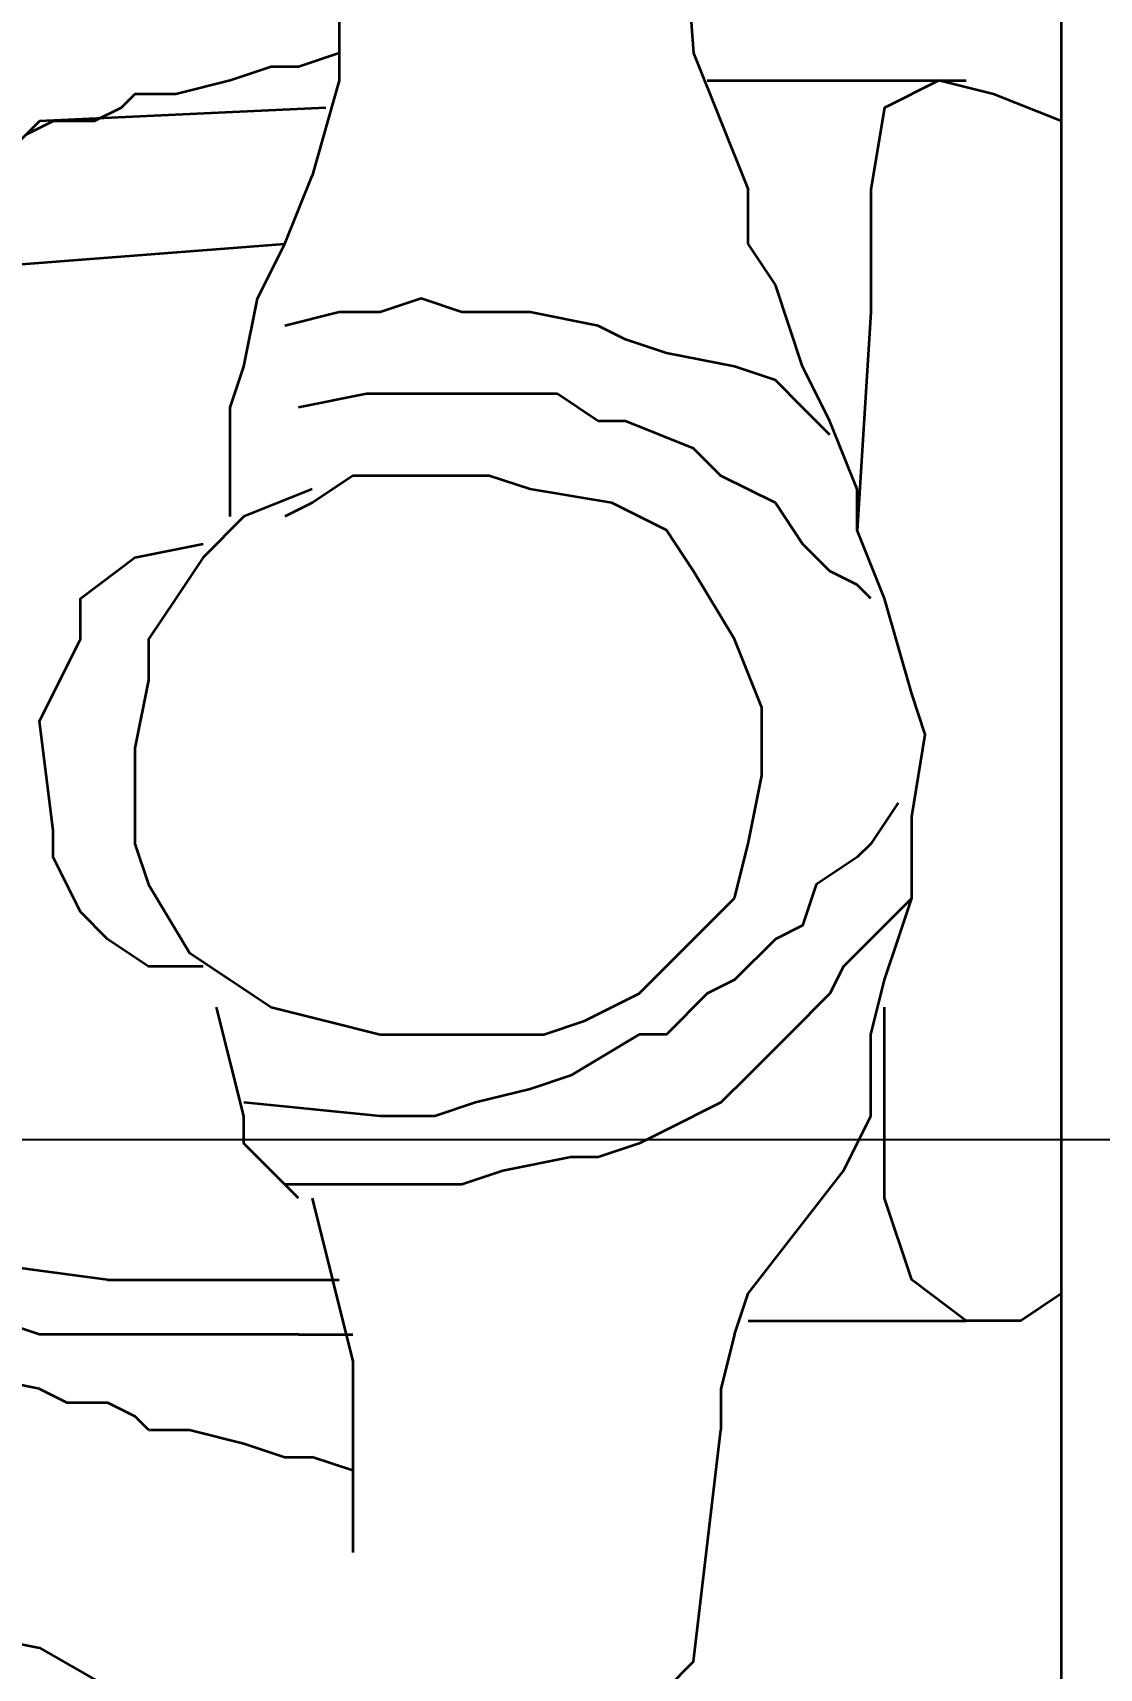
# Model space of a CAD drawing. Header units: millimetres. Extents: x -383313 to -161684, y -117025 to 99224.
# Drawn here: x -346147 to -345636, y -4311 to -3527 of the extents above; entities that cross this region are included whole.
import ezdxf

# ---------------------------------------------------------------- set-up
doc = ezdxf.new("R2010")
doc.units = ezdxf.units.MM
doc.header["$MEASUREMENT"] = 0
doc.layers.get('Defpoints').update_dxf_attribs({"color": 31})
for name, color, linetype in [('001__КОНСТРУКТИВ__размеры внутр.', 7, 'Continuous'), ('layer 1', 7, 'Continuous'), ('Робот', 30, 'Continuous')]:
    doc.layers.add(name, color=color, linetype=linetype)
doc.styles.add('PSTUDIO', font='arial.ttf')
doc.dimstyles.new('PS_TICK', dxfattribs={"dimscale": 100, "dimtxt": 2.5, "dimasz": 1, "dimexe": 2, "dimexo": 2, "dimgap": 1, "dimtad": 1, "dimdec": 0, "dimzin": 0, "dimdsep": 46, "dimtxsty": 'PSTUDIO', "dimblk": 'ARCHTICK', "dimcen": 2, "dimdle": 1.5, "dimse1": 1, "dimse2": 1, "dimadec": 0, "dimazin": 0, "dimtfac": 1, "dimtdec": 0, "dimtix": 1, "dimtmove": 1, "dimatfit": 3, "dimldrblk": 'ARCHTICK', "dimfxl": 1, "dimtolj": 1, "dimtzin": 0, "dimarcsym": 0})
doc.dimstyles.get("Standard").update_dxf_attribs({"dimtxt": 0.18, "dimasz": 0.18, "dimexe": 0.18, "dimexo": 0.0625, "dimgap": 0.09, "dimtad": 0, "dimtih": 1, "dimtoh": 1, "dimdec": 4, "dimzin": 0, "dimdsep": 46, "dimtxsty": 'Standard', "dimcen": 0.09, "dimadec": 0, "dimazin": 0, "dimtfac": 1, "dimtdec": 4, "dimtofl": 0, "dimtmove": 0, "dimatfit": 3, "dimfxl": 1, "dimtolj": 1, "dimtzin": 0, "dimarcsym": 0})

# ---------------------------------------------------------------- blocks, each defined once
blk = doc.blocks.new('_ArchTick')
at = {"color": 0, "linetype": 'ByBlock', "const_width": 0.15}
blk.add_lwpolyline([(-0.5, -0.5), (0.5, 0.5)], dxfattribs=at)
blk = doc.blocks.new('*D267')
at = {"layer": '001__КОНСТРУКТИВ__размеры внутр.', "color": 0, "lineweight": -2, "ltscale": 100, "transparency": 16777216}
for p, q in [((-349188.38, -1822.52), (-349188.38, -4257.72)), ((-344174, -2819.4), (-344174, -4257.72)), ((-349338.38, -4057.72), (-344024, -4057.72))]:
    blk.add_line(p, q, dxfattribs=at)
at = {"layer": 'Defpoints', "color": 0, "ltscale": 100, "transparency": 16777216}
for p in [(-349188.38, -1622.52), (-344174, -2619.4), (-344174, -4057.72)]:
    blk.add_point(p, dxfattribs=at)
at = {"layer": '001__КОНСТРУКТИВ__размеры внутр.', "color": 0, "lineweight": -2, "ltscale": 100, "transparency": 16777216, "xscale": 100, "yscale": 100, "zscale": 100, "rotation": 180}
blk.add_blockref('_ArchTick', (-349188.38, -4057.72), dxfattribs=at)
at = {"layer": '001__КОНСТРУКТИВ__размеры внутр.', "color": 0, "lineweight": -2, "ltscale": 100, "transparency": 16777216, "xscale": 100, "yscale": 100, "zscale": 100}
blk.add_blockref('_ArchTick', (-344174, -4057.72), dxfattribs=at)
at = {"layer": '001__КОНСТРУКТИВ__размеры внутр.', "color": 0, "ltscale": 100, "transparency": 16777216, "insert": (-346681.19, -3830.08), "char_height": 250, "attachment_point": 5, "style": 'PSTUDIO'}
blk.add_mtext('\\A1;5014', dxfattribs=at)
blk = doc.blocks.new('A$C57BD607D')
at = {"layer": 'layer 1', "color": 5, "lineweight": 35}
for points in [[(1156.86, 2555.55), (1156.86, 2555.55), (52.29, 2555.55), (52.29, 2555.55)], [(313.73, 2385.62), (313.73, 2385.62), (313.73, 2509.8), (313.73, 2509.8)], [(908.5, 2405.23), (908.5, 2405.23), (908.5, 2509.8), (908.5, 2509.8)], [(705.88, 2483.66), (705.88, 2483.66), (666.67, 2483.66), (666.67, 2483.66)], [(660.14, 2477.12), (660.14, 2477.12), (679.74, 2464.05), (679.74, 2464.05)], [(679.74, 2464.05), (679.74, 2464.05), (686.27, 2457.51), (686.27, 2457.51)], [(836.61, 2450.98), (836.61, 2450.98), (810.46, 2464.05), (810.46, 2464.05)], [(483.67, 2444.44), (483.67, 2444.44), (470.59, 2431.36), (470.59, 2431.36)], [(470.59, 2431.36), (470.59, 2431.36), (457.52, 2418.3), (457.52, 2418.3)], [(771.24, 2424.83), (771.24, 2424.83), (790.85, 2405.23), (790.85, 2405.23)], [(411.76, 2418.3), (411.76, 2418.3), (392.16, 2405.23), (392.16, 2405.23)], [(516.34, 2418.3), (516.34, 2418.3), (503.27, 2392.16), (503.27, 2392.16)], [(725.49, 2418.3), (725.49, 2418.3), (745.1, 2398.69), (745.1, 2398.69)], [(392.16, 2405.23), (392.16, 2405.23), (366.02, 2405.23), (366.02, 2405.23)], [(503.27, 2392.16), (503.27, 2392.16), (490.2, 2379.08), (490.2, 2379.08)], [(915.04, 2398.69), (915.04, 2398.69), (941.18, 2392.16), (941.18, 2392.16)], [(941.18, 2392.16), (941.18, 2392.16), (960.78, 2392.16), (960.78, 2392.16)], [(490.2, 2379.08), (490.2, 2379.08), (477.13, 2346.4), (477.13, 2346.4)], [(477.13, 2346.4), (477.13, 2346.4), (477.13, 2333.33), (477.13, 2333.33)], [(771.24, 2352.93), (771.24, 2352.93), (790.85, 2320.26), (790.85, 2320.26)], [(516.34, 2339.86), (516.34, 2339.86), (509.8, 2300.65), (509.8, 2300.65)], [(431.37, 2333.33), (431.37, 2333.33), (424.84, 2300.65), (424.84, 2300.65)], [(477.13, 2333.33), (477.13, 2333.33), (464.06, 2313.73), (464.06, 2313.73)], [(771.24, 2307.19), (771.24, 2307.19), (764.71, 2326.79), (764.71, 2326.79)], [(830.07, 2320.26), (830.07, 2320.26), (836.61, 2287.58), (836.61, 2287.58)], [(843.14, 2241.82), (843.14, 2241.82), (843.14, 2183), (843.14, 2183)], [(810.46, 2228.76), (810.46, 2228.76), (803.92, 2163.39), (803.92, 2163.39)], [(915.04, 2189.54), (915.04, 2189.54), (915.04, 2215.69), (915.04, 2215.69)], [(960.78, 2215.69), (960.78, 2215.69), (980.39, 2215.69), (980.39, 2215.69)], [(980.39, 2215.69), (980.39, 2215.69), (973.86, 2196.08), (973.86, 2196.08)], [(980.39, 2215.69), (980.39, 2215.69), (1019.61, 2215.69), (1019.61, 2215.69)], [(261.44, 2209.15), (261.44, 2209.15), (300.66, 2209.15), (300.66, 2209.15)], [(300.66, 2209.15), (300.66, 2209.15), (307.19, 2189.54), (307.19, 2189.54)], [(888.89, 2098.04), (888.89, 2098.04), (888.89, 2209.15), (888.89, 2209.15)], [(326.8, 2202.61), (326.8, 2202.61), (333.33, 2065.35), (333.33, 2065.35)], [(392.16, 2183), (392.16, 2183), (359.48, 2196.08), (359.48, 2196.08)], [(849.68, 2189.54), (849.68, 2189.54), (836.61, 2176.47), (836.61, 2176.47)], [(405.23, 2013.07), (405.23, 2013.07), (392.16, 2183), (392.16, 2183)], [(418.3, 2169.93), (418.3, 2169.93), (392.16, 2183), (392.16, 2183)], [(503.27, 2156.86), (503.27, 2156.86), (470.59, 2156.86), (470.59, 2156.86)], [(522.88, 2156.86), (522.88, 2156.86), (503.27, 2156.86), (503.27, 2156.86)], [(679.74, 2111.11), (679.74, 2111.11), (699.35, 2117.65), (699.35, 2117.65)], [(960.78, 2117.65), (960.78, 2117.65), (954.25, 2111.11), (954.25, 2111.11)], [(686.27, 2071.89), (686.27, 2071.89), (673.21, 2071.89), (673.21, 2071.89)], [(333.33, 2065.35), (333.33, 2065.35), (379.09, 2019.61), (379.09, 2019.61)], [(941.18, 2065.35), (941.18, 2065.35), (934.65, 2032.68), (934.65, 2032.68)]]:
    blk.add_open_spline(points, degree=3, dxfattribs=at)
for points, knots in [([(333.33, 2555.55), (333.33, 2555.55), (320.26, 2522.87), (320.26, 2522.87), (320.26, 2522.87), (320.26, 2522.87), (313.73, 2496.73), (313.73, 2496.73), (313.73, 2496.73), (313.73, 2496.73), (326.8, 2470.59), (326.8, 2470.59), (326.8, 2470.59), (326.8, 2470.59), (366.02, 2464.05), (366.02, 2464.05), (366.02, 2464.05), (366.02, 2464.05), (424.84, 2464.05), (424.84, 2464.05), (424.84, 2464.05), (424.84, 2464.05), (529.41, 2457.51), (529.41, 2457.51)], [0, 0, 0, 0, 0.166667, 0.166667, 0.166667, 0.166667, 0.333333, 0.333333, 0.333333, 0.333333, 0.5, 0.5, 0.5, 0.5, 0.666667, 0.666667, 0.666667, 0.666667, 0.833333, 0.833333, 0.833333, 0.833333, 1, 1, 1, 1]), ([(895.43, 2555.55), (895.43, 2555.55), (908.5, 2535.94), (908.5, 2535.94), (908.5, 2535.94), (908.5, 2535.94), (908.5, 2509.8), (908.5, 2509.8), (908.5, 2509.8), (908.5, 2509.8), (888.89, 2483.66), (888.89, 2483.66), (888.89, 2483.66), (888.89, 2483.66), (849.68, 2470.59), (849.68, 2470.59), (849.68, 2470.59), (849.68, 2470.59), (758.18, 2470.59), (758.18, 2470.59)], [0, 0, 0, 0, 0.2, 0.2, 0.2, 0.2, 0.4, 0.4, 0.4, 0.4, 0.6, 0.6, 0.6, 0.6, 0.8, 0.8, 0.8, 0.8, 1, 1, 1, 1]), ([(666.67, 2483.66), (666.67, 2483.66), (627.45, 2490.2), (627.45, 2490.2), (627.45, 2490.2), (627.45, 2490.2), (607.84, 2483.66), (607.84, 2483.66), (607.84, 2483.66), (607.84, 2483.66), (562.1, 2470.59), (562.1, 2470.59), (562.1, 2470.59), (562.1, 2470.59), (529.41, 2457.51), (529.41, 2457.51), (529.41, 2457.51), (529.41, 2457.51), (509.8, 2457.51), (509.8, 2457.51)], [0, 0, 0, 0, 0.2, 0.2, 0.2, 0.2, 0.4, 0.4, 0.4, 0.4, 0.6, 0.6, 0.6, 0.6, 0.8, 0.8, 0.8, 0.8, 1, 1, 1, 1]), ([(705.88, 2483.66), (705.88, 2483.66), (712.42, 2477.12), (712.42, 2477.12), (712.42, 2477.12), (712.42, 2477.12), (725.49, 2464.05), (725.49, 2464.05), (725.49, 2464.05), (725.49, 2464.05), (738.57, 2450.98), (738.57, 2450.98), (738.57, 2450.98), (738.57, 2450.98), (751.64, 2444.44), (751.64, 2444.44), (751.64, 2444.44), (751.64, 2444.44), (771.24, 2424.83), (771.24, 2424.83)], [0, 0, 0, 0, 0.2, 0.2, 0.2, 0.2, 0.4, 0.4, 0.4, 0.4, 0.6, 0.6, 0.6, 0.6, 0.8, 0.8, 0.8, 0.8, 1, 1, 1, 1]), ([(810.46, 2464.05), (810.46, 2464.05), (771.24, 2464.05), (771.24, 2464.05), (771.24, 2464.05), (771.24, 2464.05), (745.1, 2470.59), (745.1, 2470.59), (745.1, 2470.59), (745.1, 2470.59), (725.49, 2477.12), (725.49, 2477.12), (725.49, 2477.12), (725.49, 2477.12), (705.88, 2483.66), (705.88, 2483.66)], [0, 0, 0, 0, 0.25, 0.25, 0.25, 0.25, 0.5, 0.5, 0.5, 0.5, 0.75, 0.75, 0.75, 0.75, 1, 1, 1, 1]), ([(562.1, 2464.05), (562.1, 2464.05), (555.56, 2457.51), (555.56, 2457.51), (555.56, 2457.51), (555.56, 2457.51), (549.02, 2444.44), (549.02, 2444.44), (549.02, 2444.44), (549.02, 2444.44), (535.95, 2431.36), (535.95, 2431.36), (535.95, 2431.36), (535.95, 2431.36), (516.34, 2418.3), (516.34, 2418.3)], [0, 0, 0, 0, 0.25, 0.25, 0.25, 0.25, 0.5, 0.5, 0.5, 0.5, 0.75, 0.75, 0.75, 0.75, 1, 1, 1, 1]), ([(509.8, 2457.51), (509.8, 2457.51), (477.13, 2444.44), (477.13, 2444.44), (477.13, 2444.44), (477.13, 2444.44), (450.98, 2431.36), (450.98, 2431.36), (450.98, 2431.36), (450.98, 2431.36), (411.76, 2418.3), (411.76, 2418.3)], [0, 0, 0, 0, 0.333333, 0.333333, 0.333333, 0.333333, 0.666667, 0.666667, 0.666667, 0.666667, 1, 1, 1, 1]), ([(686.27, 2457.51), (686.27, 2457.51), (699.35, 2437.9), (699.35, 2437.9), (699.35, 2437.9), (699.35, 2437.9), (718.96, 2431.36), (718.96, 2431.36), (718.96, 2431.36), (718.96, 2431.36), (725.49, 2418.3), (725.49, 2418.3)], [0, 0, 0, 0, 0.333333, 0.333333, 0.333333, 0.333333, 0.666667, 0.666667, 0.666667, 0.666667, 1, 1, 1, 1]), ([(915.04, 2398.69), (915.04, 2398.69), (895.43, 2405.23), (895.43, 2405.23), (895.43, 2405.23), (895.43, 2405.23), (836.61, 2450.98), (836.61, 2450.98)], [0, 0, 0, 0, 0.5, 0.5, 0.5, 0.5, 1, 1, 1, 1]), ([(457.52, 2418.3), (457.52, 2418.3), (450.98, 2398.69), (450.98, 2398.69), (450.98, 2398.69), (450.98, 2398.69), (444.45, 2366.01), (444.45, 2366.01), (444.45, 2366.01), (444.45, 2366.01), (437.91, 2346.4), (437.91, 2346.4), (437.91, 2346.4), (437.91, 2346.4), (431.37, 2333.33), (431.37, 2333.33)], [0, 0, 0, 0, 0.25, 0.25, 0.25, 0.25, 0.5, 0.5, 0.5, 0.5, 0.75, 0.75, 0.75, 0.75, 1, 1, 1, 1]), ([(705.88, 2398.69), (705.88, 2398.69), (679.74, 2405.23), (679.74, 2405.23), (679.74, 2405.23), (679.74, 2405.23), (647.06, 2411.76), (647.06, 2411.76), (647.06, 2411.76), (647.06, 2411.76), (614.38, 2411.76), (614.38, 2411.76), (614.38, 2411.76), (614.38, 2411.76), (581.7, 2398.69), (581.7, 2398.69), (581.7, 2398.69), (581.7, 2398.69), (549.02, 2379.08), (549.02, 2379.08), (549.02, 2379.08), (549.02, 2379.08), (529.41, 2366.01), (529.41, 2366.01), (529.41, 2366.01), (529.41, 2366.01), (516.34, 2339.86), (516.34, 2339.86)], [0, 0, 0, 0, 0.142857, 0.142857, 0.142857, 0.142857, 0.285714, 0.285714, 0.285714, 0.285714, 0.428571, 0.428571, 0.428571, 0.428571, 0.571429, 0.571429, 0.571429, 0.571429, 0.714286, 0.714286, 0.714286, 0.714286, 0.857143, 0.857143, 0.857143, 0.857143, 1, 1, 1, 1]), ([(215.69, 2372.55), (215.69, 2372.55), (300.66, 2379.08), (300.66, 2379.08), (300.66, 2379.08), (300.66, 2379.08), (366.02, 2405.23), (366.02, 2405.23)], [0, 0, 0, 0, 0.5, 0.5, 0.5, 0.5, 1, 1, 1, 1]), ([(790.85, 2405.23), (790.85, 2405.23), (803.92, 2392.16), (803.92, 2392.16), (803.92, 2392.16), (803.92, 2392.16), (817, 2366.01), (817, 2366.01), (817, 2366.01), (817, 2366.01), (823.53, 2352.93), (823.53, 2352.93), (823.53, 2352.93), (823.53, 2352.93), (830.07, 2333.33), (830.07, 2333.33), (830.07, 2333.33), (830.07, 2333.33), (830.07, 2320.26), (830.07, 2320.26)], [0, 0, 0, 0, 0.2, 0.2, 0.2, 0.2, 0.4, 0.4, 0.4, 0.4, 0.6, 0.6, 0.6, 0.6, 0.8, 0.8, 0.8, 0.8, 1, 1, 1, 1]), ([(764.71, 2326.79), (764.71, 2326.79), (751.64, 2352.93), (751.64, 2352.93), (751.64, 2352.93), (751.64, 2352.93), (725.49, 2379.08), (725.49, 2379.08), (725.49, 2379.08), (725.49, 2379.08), (705.88, 2398.69), (705.88, 2398.69)], [0, 0, 0, 0, 0.333333, 0.333333, 0.333333, 0.333333, 0.666667, 0.666667, 0.666667, 0.666667, 1, 1, 1, 1]), ([(745.1, 2398.69), (745.1, 2398.69), (751.64, 2385.62), (751.64, 2385.62), (751.64, 2385.62), (751.64, 2385.62), (771.24, 2366.01), (771.24, 2366.01), (771.24, 2366.01), (771.24, 2366.01), (771.24, 2352.93), (771.24, 2352.93)], [0, 0, 0, 0, 0.333333, 0.333333, 0.333333, 0.333333, 0.666667, 0.666667, 0.666667, 0.666667, 1, 1, 1, 1]), ([(1084.97, 2366.01), (1084.97, 2366.01), (1071.9, 2379.08), (1071.9, 2379.08), (1071.9, 2379.08), (1071.9, 2379.08), (960.78, 2392.16), (960.78, 2392.16)], [0, 0, 0, 0, 0.5, 0.5, 0.5, 0.5, 1, 1, 1, 1]), ([(464.06, 2313.73), (464.06, 2313.73), (464.06, 2222.22), (464.06, 2222.22), (464.06, 2222.22), (464.06, 2222.22), (470.59, 2189.54), (470.59, 2189.54)], [0, 0, 0, 0, 0.5, 0.5, 0.5, 0.5, 1, 1, 1, 1]), ([(790.85, 2320.26), (790.85, 2320.26), (797.39, 2300.65), (797.39, 2300.65), (797.39, 2300.65), (797.39, 2300.65), (803.92, 2274.51), (803.92, 2274.51), (803.92, 2274.51), (803.92, 2274.51), (810.46, 2254.9), (810.46, 2254.9), (810.46, 2254.9), (810.46, 2254.9), (810.46, 2228.76), (810.46, 2228.76)], [0, 0, 0, 0, 0.25, 0.25, 0.25, 0.25, 0.5, 0.5, 0.5, 0.5, 0.75, 0.75, 0.75, 0.75, 1, 1, 1, 1]), ([(1045.75, 2019.61), (1045.75, 2019.61), (1058.82, 2032.68), (1058.82, 2032.68), (1058.82, 2032.68), (1058.82, 2032.68), (1065.36, 2065.35), (1065.36, 2065.35), (1065.36, 2065.35), (1065.36, 2065.35), (1091.51, 2111.11), (1091.51, 2111.11), (1091.51, 2111.11), (1091.51, 2111.11), (1091.51, 2130.72), (1091.51, 2130.72), (1091.51, 2130.72), (1091.51, 2130.72), (1111.12, 2130.72), (1111.12, 2130.72), (1111.12, 2130.72), (1111.12, 2130.72), (1104.58, 2150.32), (1104.58, 2150.32), (1104.58, 2150.32), (1104.58, 2150.32), (1111.12, 2176.47), (1111.12, 2176.47), (1111.12, 2176.47), (1111.12, 2176.47), (1137.25, 2209.15), (1137.25, 2209.15), (1137.25, 2209.15), (1137.25, 2209.15), (1143.79, 2222.22), (1143.79, 2222.22), (1143.79, 2222.22), (1143.79, 2222.22), (1137.25, 2248.36), (1137.25, 2248.36), (1137.25, 2248.36), (1137.25, 2248.36), (1130.72, 2281.04), (1130.72, 2281.04), (1130.72, 2281.04), (1130.72, 2281.04), (1117.65, 2313.73), (1117.65, 2313.73)], [0, 0, 0, 0, 0.083333, 0.083333, 0.083333, 0.083333, 0.166667, 0.166667, 0.166667, 0.166667, 0.25, 0.25, 0.25, 0.25, 0.333333, 0.333333, 0.333333, 0.333333, 0.416667, 0.416667, 0.416667, 0.416667, 0.5, 0.5, 0.5, 0.5, 0.583333, 0.583333, 0.583333, 0.583333, 0.666667, 0.666667, 0.666667, 0.666667, 0.75, 0.75, 0.75, 0.75, 0.833333, 0.833333, 0.833333, 0.833333, 0.916667, 0.916667, 0.916667, 0.916667, 1, 1, 1, 1]), ([(699.35, 2117.65), (699.35, 2117.65), (732.03, 2137.25), (732.03, 2137.25), (732.03, 2137.25), (732.03, 2137.25), (745.1, 2156.86), (745.1, 2156.86), (745.1, 2156.86), (745.1, 2156.86), (758.18, 2176.47), (758.18, 2176.47), (758.18, 2176.47), (758.18, 2176.47), (764.71, 2202.61), (764.71, 2202.61), (764.71, 2202.61), (764.71, 2202.61), (771.24, 2228.76), (771.24, 2228.76), (771.24, 2228.76), (771.24, 2228.76), (771.24, 2307.19), (771.24, 2307.19)], [0, 0, 0, 0, 0.166667, 0.166667, 0.166667, 0.166667, 0.333333, 0.333333, 0.333333, 0.333333, 0.5, 0.5, 0.5, 0.5, 0.666667, 0.666667, 0.666667, 0.666667, 0.833333, 0.833333, 0.833333, 0.833333, 1, 1, 1, 1]), ([(424.84, 2300.65), (424.84, 2300.65), (424.84, 2267.97), (424.84, 2267.97), (424.84, 2267.97), (424.84, 2267.97), (418.3, 2248.36), (418.3, 2248.36), (418.3, 2248.36), (418.3, 2248.36), (424.84, 2228.76), (424.84, 2228.76), (424.84, 2228.76), (424.84, 2228.76), (424.84, 2209.15), (424.84, 2209.15), (424.84, 2209.15), (424.84, 2209.15), (431.37, 2183), (431.37, 2183)], [0, 0, 0, 0, 0.2, 0.2, 0.2, 0.2, 0.4, 0.4, 0.4, 0.4, 0.6, 0.6, 0.6, 0.6, 0.8, 0.8, 0.8, 0.8, 1, 1, 1, 1]), ([(509.8, 2300.65), (509.8, 2300.65), (503.27, 2281.04), (503.27, 2281.04), (503.27, 2281.04), (503.27, 2281.04), (503.27, 2215.69), (503.27, 2215.69), (503.27, 2215.69), (503.27, 2215.69), (516.34, 2196.08), (516.34, 2196.08), (516.34, 2196.08), (516.34, 2196.08), (522.88, 2183), (522.88, 2183)], [0, 0, 0, 0, 0.25, 0.25, 0.25, 0.25, 0.5, 0.5, 0.5, 0.5, 0.75, 0.75, 0.75, 0.75, 1, 1, 1, 1]), ([(836.61, 2287.58), (836.61, 2287.58), (843.14, 2267.97), (843.14, 2267.97), (843.14, 2267.97), (843.14, 2267.97), (843.14, 2241.82), (843.14, 2241.82)], [0, 0, 0, 0, 0.5, 0.5, 0.5, 0.5, 1, 1, 1, 1]), ([(849.68, 2196.08), (849.68, 2196.08), (928.11, 2215.69), (928.11, 2215.69), (928.11, 2215.69), (928.11, 2215.69), (960.78, 2215.69), (960.78, 2215.69)], [0, 0, 0, 0, 0.5, 0.5, 0.5, 0.5, 1, 1, 1, 1]), ([(300.66, 2209.15), (300.66, 2209.15), (313.73, 2209.15), (313.73, 2209.15), (313.73, 2209.15), (313.73, 2209.15), (359.48, 2196.08), (359.48, 2196.08)], [0, 0, 0, 0, 0.5, 0.5, 0.5, 0.5, 1, 1, 1, 1]), ([(509.8, 2196.08), (509.8, 2196.08), (522.88, 2163.39), (522.88, 2163.39), (522.88, 2163.39), (522.88, 2163.39), (542.49, 2143.79), (542.49, 2143.79), (542.49, 2143.79), (542.49, 2143.79), (562.1, 2130.72), (562.1, 2130.72), (562.1, 2130.72), (562.1, 2130.72), (581.7, 2117.65), (581.7, 2117.65), (581.7, 2117.65), (581.7, 2117.65), (601.31, 2117.65), (601.31, 2117.65), (601.31, 2117.65), (601.31, 2117.65), (633.99, 2111.11), (633.99, 2111.11), (633.99, 2111.11), (633.99, 2111.11), (679.74, 2111.11), (679.74, 2111.11)], [0, 0, 0, 0, 0.142857, 0.142857, 0.142857, 0.142857, 0.285714, 0.285714, 0.285714, 0.285714, 0.428571, 0.428571, 0.428571, 0.428571, 0.571429, 0.571429, 0.571429, 0.571429, 0.714286, 0.714286, 0.714286, 0.714286, 0.857143, 0.857143, 0.857143, 0.857143, 1, 1, 1, 1]), ([(960.78, 2117.65), (960.78, 2117.65), (960.78, 2137.25), (960.78, 2137.25), (960.78, 2137.25), (960.78, 2137.25), (967.32, 2163.39), (967.32, 2163.39), (967.32, 2163.39), (967.32, 2163.39), (973.86, 2183), (973.86, 2183), (973.86, 2183), (973.86, 2183), (973.86, 2196.08), (973.86, 2196.08)], [0, 0, 0, 0, 0.25, 0.25, 0.25, 0.25, 0.5, 0.5, 0.5, 0.5, 0.75, 0.75, 0.75, 0.75, 1, 1, 1, 1]), ([(307.19, 2189.54), (307.19, 2189.54), (307.19, 2176.47), (307.19, 2176.47), (307.19, 2176.47), (307.19, 2176.47), (313.73, 2156.86), (313.73, 2156.86), (313.73, 2156.86), (313.73, 2156.86), (320.26, 2130.72), (320.26, 2130.72), (320.26, 2130.72), (320.26, 2130.72), (320.26, 2111.11), (320.26, 2111.11), (320.26, 2111.11), (320.26, 2111.11), (326.8, 2104.57), (326.8, 2104.57), (326.8, 2104.57), (326.8, 2104.57), (333.33, 2091.5), (333.33, 2091.5), (333.33, 2091.5), (333.33, 2091.5), (333.33, 2071.89), (333.33, 2071.89), (333.33, 2071.89), (333.33, 2071.89), (339.87, 2058.82), (339.87, 2058.82)], [0, 0, 0, 0, 0.125, 0.125, 0.125, 0.125, 0.25, 0.25, 0.25, 0.25, 0.375, 0.375, 0.375, 0.375, 0.5, 0.5, 0.5, 0.5, 0.625, 0.625, 0.625, 0.625, 0.75, 0.75, 0.75, 0.75, 0.875, 0.875, 0.875, 0.875, 1, 1, 1, 1]), ([(915.04, 2189.54), (915.04, 2189.54), (915.04, 2065.35), (915.04, 2065.35), (915.04, 2065.35), (915.04, 2065.35), (908.5, 2045.75), (908.5, 2045.75), (908.5, 2045.75), (908.5, 2045.75), (875.82, 2000), (875.82, 2000)], [0, 0, 0, 0, 0.333333, 0.333333, 0.333333, 0.333333, 0.666667, 0.666667, 0.666667, 0.666667, 1, 1, 1, 1]), ([(836.61, 2176.47), (836.61, 2176.47), (823.53, 2163.39), (823.53, 2163.39), (823.53, 2163.39), (823.53, 2163.39), (810.46, 2163.39), (810.46, 2163.39), (810.46, 2163.39), (810.46, 2163.39), (784.31, 2156.86), (784.31, 2156.86), (784.31, 2156.86), (784.31, 2156.86), (758.18, 2150.32), (758.18, 2150.32)], [0, 0, 0, 0, 0.25, 0.25, 0.25, 0.25, 0.5, 0.5, 0.5, 0.5, 0.75, 0.75, 0.75, 0.75, 1, 1, 1, 1]), ([(470.59, 2156.86), (470.59, 2156.86), (450.98, 2163.39), (450.98, 2163.39), (450.98, 2163.39), (450.98, 2163.39), (418.3, 2169.93), (418.3, 2169.93)], [0, 0, 0, 0, 0.5, 0.5, 0.5, 0.5, 1, 1, 1, 1]), ([(673.21, 2071.89), (673.21, 2071.89), (620.92, 2065.35), (620.92, 2065.35), (620.92, 2065.35), (620.92, 2065.35), (581.7, 2084.96), (581.7, 2084.96), (581.7, 2084.96), (581.7, 2084.96), (562.1, 2084.96), (562.1, 2084.96), (562.1, 2084.96), (562.1, 2084.96), (542.49, 2111.11), (542.49, 2111.11), (542.49, 2111.11), (542.49, 2111.11), (535.95, 2143.79), (535.95, 2143.79)], [0, 0, 0, 0, 0.2, 0.2, 0.2, 0.2, 0.4, 0.4, 0.4, 0.4, 0.6, 0.6, 0.6, 0.6, 0.8, 0.8, 0.8, 0.8, 1, 1, 1, 1]), ([(738.57, 2143.79), (738.57, 2143.79), (738.57, 2117.65), (738.57, 2117.65), (738.57, 2117.65), (738.57, 2117.65), (725.49, 2098.04), (725.49, 2098.04), (725.49, 2098.04), (725.49, 2098.04), (712.42, 2084.96), (712.42, 2084.96), (712.42, 2084.96), (712.42, 2084.96), (686.27, 2071.89), (686.27, 2071.89)], [0, 0, 0, 0, 0.25, 0.25, 0.25, 0.25, 0.5, 0.5, 0.5, 0.5, 0.75, 0.75, 0.75, 0.75, 1, 1, 1, 1]), ([(941.18, 2065.35), (941.18, 2065.35), (947.71, 2078.43), (947.71, 2078.43), (947.71, 2078.43), (947.71, 2078.43), (947.71, 2098.04), (947.71, 2098.04), (947.71, 2098.04), (947.71, 2098.04), (954.25, 2111.11), (954.25, 2111.11)], [0, 0, 0, 0, 0.333333, 0.333333, 0.333333, 0.333333, 0.666667, 0.666667, 0.666667, 0.666667, 1, 1, 1, 1]), ([(888.89, 2098.04), (888.89, 2098.04), (862.75, 1901.96), (862.75, 1901.96), (862.75, 1901.96), (862.75, 1901.96), (836.61, 1751.63), (836.61, 1751.63)], [0, 0, 0, 0, 0.5, 0.5, 0.5, 0.5, 1, 1, 1, 1])]:
    blk.add_open_spline(points, degree=3, knots=knots, dxfattribs=at)
blk = doc.blocks.new('Робот ABB IRB660_3.15 (сверху)')
at = {"layer": 'Робот'}
blk.add_circle((0, 0), 3150, dxfattribs=at)
blk = doc.blocks.new('*D252')
at = {"color": 0, "lineweight": -2, "ltscale": 100, "transparency": 16777216}
for p, q in [((-345767.11, -2619.4), (-344692.09, -2619.4)), ((-344692.27, -2619.58), (-344692.27, -3701.01)), ((-344692.27, -4782.8), (-344692.27, -3701.37)), ((-345767.11, -4782.98), (-344692.09, -4782.98))]:
    blk.add_line(p, q, dxfattribs=at)
at = {"color": 0, "ltscale": 100, "transparency": 16777216}
for points in [[(-344692.3, -2619.58), (-344692.24, -2619.58), (-344692.27, -2619.4)], [(-344692.3, -4782.8), (-344692.24, -4782.8), (-344692.27, -4782.98)]]:
    blk.add_solid(points, dxfattribs=at)
at = {"layer": 'Defpoints', "color": 0, "ltscale": 100, "transparency": 16777216}
for p in [(-345767.17, -2619.4), (-344692.27, -2619.4), (-345767.17, -4782.98)]:
    blk.add_point(p, dxfattribs=at)
at = {"color": 0, "ltscale": 100, "transparency": 16777216, "insert": (-344692.27, -3701.19), "char_height": 0.18, "attachment_point": 5}
blk.add_mtext('\\A1;2163.5809', dxfattribs=at)
blk = doc.blocks.new('*D258')
at = {"layer": '001__КОНСТРУКТИВ__размеры внутр.', "color": 0, "lineweight": -2, "ltscale": 100, "transparency": 16777216}
for p, q in [((-345512.38, -5306.7), (-345512.38, -4267.96)), ((-345412.69, -4810.06), (-345412.69, -4267.96)), ((-345362.69, -4467.96), (-345562.38, -4467.96))]:
    blk.add_line(p, q, dxfattribs=at)
at = {"layer": 'Defpoints', "color": 0, "ltscale": 100, "transparency": 16777216}
for p in [(-345512.38, -4467.96), (-345412.69, -4810.06), (-345512.38, -5306.7)]:
    blk.add_point(p, dxfattribs=at)
at = {"layer": '001__КОНСТРУКТИВ__размеры внутр.', "color": 0, "lineweight": -2, "ltscale": 100, "transparency": 16777216, "xscale": 100, "yscale": 100, "zscale": 100, "rotation": 180}
blk.add_blockref('_ArchTick', (-345512.38, -4467.96), dxfattribs=at)
at = {"layer": '001__КОНСТРУКТИВ__размеры внутр.', "color": 0, "lineweight": -2, "ltscale": 100, "transparency": 16777216, "xscale": 100, "yscale": 100, "zscale": 100}
blk.add_blockref('_ArchTick', (-345412.69, -4467.96), dxfattribs=at)
at = {"layer": '001__КОНСТРУКТИВ__размеры внутр.', "color": 0, "ltscale": 100, "transparency": 16777216, "insert": (-345654.24, -4409.82), "char_height": 100, "attachment_point": 5, "style": 'PSTUDIO'}
blk.add_mtext('\\A1;100', dxfattribs=at)

msp = doc.modelspace()

# ---------------------------------------------------------------- block references
at = {"color": 0, "rotation": 269.9999999999999}
msp.add_blockref('A$C57BD607D', (-348209.26173, -3236.13615), dxfattribs=at)
at = {"layer": 'Робот', "rotation": 180}
msp.add_blockref('Робот ABB IRB660_3.15 (сверху)', (-344500.63713, -5731.42318), dxfattribs=at)

# ---------------------------------------------------------------- dimensions: what is measured, and where the dimension line sits
at = {"ltscale": 100}
dim = msp.add_linear_dim(base=(-344692.26608, -2619.3977), p1=(-345767.17107, -4782.97864), p2=(-345767.17107, -2619.3977), angle=90, dimstyle='Standard', dxfattribs=at)
dim.commit()
dim.dimension.update_dxf_attribs({"geometry": '*D252', "text_midpoint": (-344692.26608, -3701.18817)})
at = {"layer": '001__КОНСТРУКТИВ__размеры внутр.', "ltscale": 100}
dim = msp.add_linear_dim(base=(-344174.00217, -4057.72011), p1=(-349188.38174, -1622.52354), p2=(-344174.00217, -2619.3977), dimstyle='PS_TICK', override={"dimse1": 0, "dimse2": 0}, dxfattribs=at)
dim.commit()
dim.dimension.update_dxf_attribs({"geometry": '*D267', "text_midpoint": (-346681.19195, -3830.07686)})
dim = msp.add_linear_dim(base=(-345512.37549, -4467.95935), p1=(-345412.69148, -4810.06162), p2=(-345512.37549, -5306.6977), dimstyle='PS_TICK', override={"dimtxt": 1, "dimexo": 0, "dimgap": 0.2, "dimdle": 0.5, "dimse1": 0, "dimse2": 0}, dxfattribs=at)
dim.commit()
dim.dimension.update_dxf_attribs({"geometry": '*D258', "text_midpoint": (-345654.23867, -4480.87637), "dimtype": 160})

doc.saveas('drawing.dxf')
